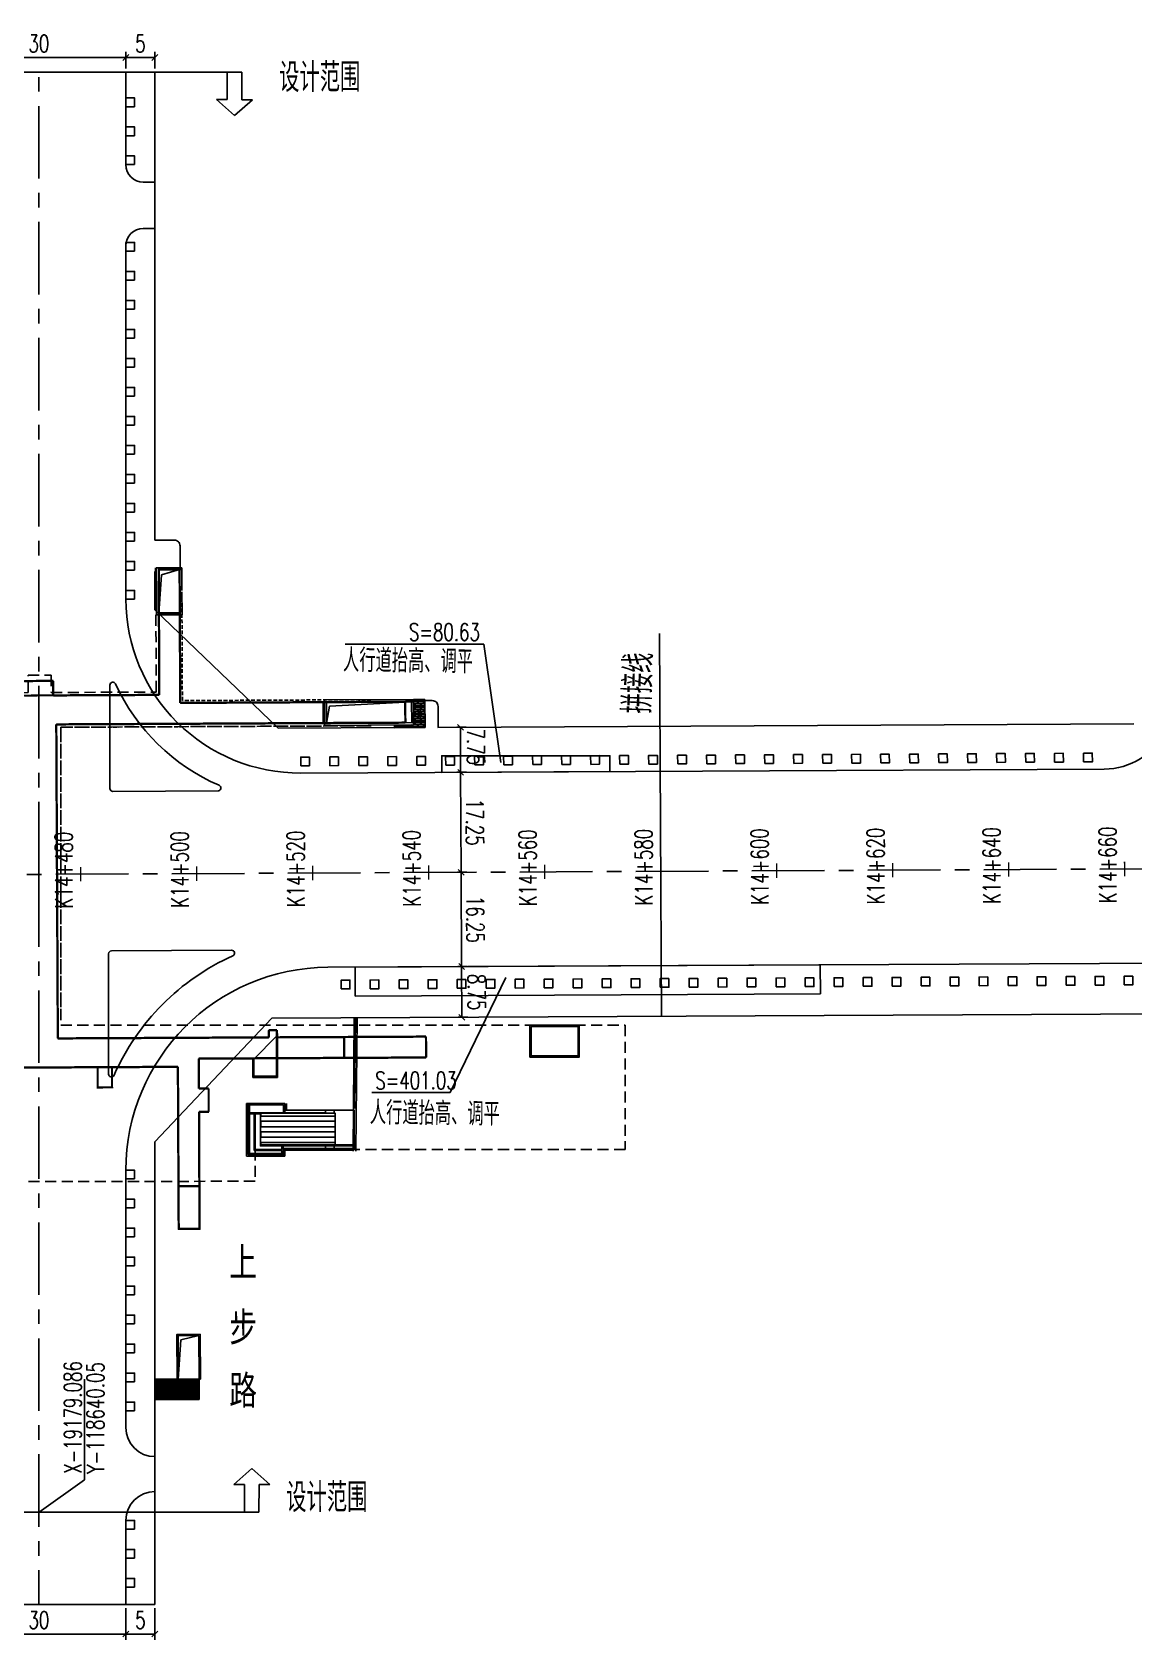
# Model space of a CAD drawing. Extents: x 113363 to 119694, y 18926 to 19620.
# Drawn here: x 118638.8 to 118828.8, y 19157.1 to 19434.3 of the extents above; entities that cross this region are included whole.
import ezdxf
from ezdxf.enums import TextEntityAlignment as Align

# ---------------------------------------------------------------- set-up
doc = ezdxf.new("R2010")
doc.units = 0
for name, pattern in [('CENTER', [2, 1.25, -0.25, 0.25, -0.25]), ('CONTINOUS', [0]), ('DASHED', [0.75, 0.5, -0.25]), ('HIDDEN', [9.525, 6.35, -3.175])]:
    doc.linetypes.add(name, pattern=pattern)
for name, color, linetype in [('AXIS', 2, 'Continuous'), ('FW', 4, 'Continuous'), ('SGFW', 4, 'Continuous'), ('SZ-ZH-DIM', 7, 'Continuous'), ('人行道', 1, 'Continuous'), ('地下商业', 7, 'Continuous'), ('地下通道', 6, 'Continuous'), ('对应标注', 1, 'Continuous'), ('接图线', 1, 'Continuous'), ('构筑物', 41, 'Continuous'), ('标注', 7, 'Continuous'), ('树池绿化', 3, 'Continuous'), ('横断面宽度标注', 7, 'Continuous'), ('立道牙', 5, 'Continuous'), ('路网路名', 7, 'Continuous'), ('辅助填充', 3, 'Continuous')]:
    doc.layers.add(name, color=color, linetype=linetype)
doc.styles.add('gpshz', font='txtd.shx', dxfattribs={"width": 0.7, "bigfont": 'hztxt.shx'})
doc.styles.add('hysztext', font='txtd.shx', dxfattribs={"width": 0.7, "bigfont": 'hztxt.shx'})
doc.styles.add('HZO', font='', dxfattribs={"height": 15})
doc.styles.add('HZTXT', font='ROMANS', dxfattribs={"width": 0.75, "bigfont": 'HZTXT'})
doc.styles.add('st', font='txt.shx', dxfattribs={"bigfont": 'hztxt.shx'})
doc.styles.add('txtd', font='txtd.shx', dxfattribs={"width": 0.7, "bigfont": 'hztxt.shx'})
doc.styles.get('HZO').set_extended_font_data('宋体')
doc.dimstyles.get("Standard").update_dxf_attribs({"dimtxt": 3, "dimasz": 1, "dimexe": 1, "dimexo": 0.625, "dimgap": 0.9, "dimtad": 1, "dimdsep": 46, "dimtxsty": 'txtd', "dimblk": 'OBLIQUE', "dimcen": 0.09, "dimclrd": 256, "dimadec": 0, "dimazin": 0, "dimtfac": 1, "dimtix": 1, "dimtmove": 2, "dimatfit": 3, "dimfxl": 1, "dimtolj": 1, "dimtzin": 0, "dimlwd": -1, "dimarcsym": 0})

# ---------------------------------------------------------------- blocks, each defined once
blk = doc.blocks.new('_Oblique')
at = {"color": 0, "linetype": 'ByBlock', "lineweight": -2}
blk.add_line((-0.5, -0.5), (0.5, 0.5), dxfattribs=at)
blk = doc.blocks.new('*U66')
at = {"layer": '横断面宽度标注', "color": 0, "linetype": 'CONTINOUS', "lineweight": -2, "transparency": 16777216}
for p, q in [((118712.06, 19314.42), (118713.68, 19314.43)), ((118712.1, 19306.67), (118713.72, 19306.68))]:
    blk.add_line(p, q, dxfattribs=at)
at = {"layer": '横断面宽度标注', "linetype": 'CONTINOUS', "transparency": 16777216}
blk.add_line((118712.72, 19306.67), (118712.68, 19314.42), dxfattribs=at)
for p, rotation in [((118712.68, 19314.42), 90.28595695268774), ((118712.72, 19306.67), 270.2859569526877)]:
    blk.add_blockref('_Oblique', p, dxfattribs=dict(at, rotation=rotation))
at = {"layer": '横断面宽度标注', "color": 0, "linetype": 'CONTINOUS', "transparency": 16777216, "insert": (118715.35, 19311.06), "char_height": 3, "width": 0.000000001, "attachment_point": 5, "rotation": 270.286, "style": 'txtd'}
blk.add_mtext('\\A1;7.75', dxfattribs=at)
blk = doc.blocks.new('*U67')
at = {"layer": '横断面宽度标注', "color": 0, "linetype": 'CONTINOUS', "lineweight": -2, "transparency": 16777216}
for p, q in [((118712.23, 19273.17), (118713.89, 19273.18)), ((118712.27, 19264.42), (118713.93, 19264.43))]:
    blk.add_line(p, q, dxfattribs=at)
at = {"layer": '横断面宽度标注', "linetype": 'CONTINOUS', "transparency": 16777216}
blk.add_line((118712.93, 19264.42), (118712.89, 19273.17), dxfattribs=at)
for p, rotation in [((118712.89, 19273.17), 90.28595695268774), ((118712.93, 19264.42), 270.2859569526877)]:
    blk.add_blockref('_Oblique', p, dxfattribs=dict(at, rotation=rotation))
at = {"layer": '横断面宽度标注', "color": 0, "linetype": 'CONTINOUS', "transparency": 16777216, "insert": (118715.47, 19268.76), "char_height": 3, "width": 0.000000001, "attachment_point": 5, "rotation": 270.286, "style": 'txtd'}
blk.add_mtext('\\A1;8.75', dxfattribs=at)
blk = doc.blocks.new('*U68')
at = {"layer": '横断面宽度标注', "color": 0, "linetype": 'CONTINOUS', "lineweight": -2, "transparency": 16777216}
for p, q in [((118712.16, 19289.42), (118713.81, 19289.43)), ((118712.24, 19273.17), (118713.89, 19273.18))]:
    blk.add_line(p, q, dxfattribs=at)
at = {"layer": '横断面宽度标注', "linetype": 'CONTINOUS', "transparency": 16777216}
blk.add_line((118712.89, 19273.17), (118712.81, 19289.42), dxfattribs=at)
for p, rotation in [((118712.81, 19289.42), 90.28595695268774), ((118712.89, 19273.17), 270.2859569526877)]:
    blk.add_blockref('_Oblique', p, dxfattribs=dict(at, rotation=rotation))
at = {"layer": '横断面宽度标注', "color": 0, "linetype": 'CONTINOUS', "transparency": 16777216, "insert": (118715.25, 19281.31), "char_height": 3, "width": 0.000000001, "attachment_point": 5, "rotation": 270.286, "style": 'txtd'}
blk.add_mtext('\\A1;16.25', dxfattribs=at)
blk = doc.blocks.new('*U71')
at = {"layer": '横断面宽度标注', "color": 0, "linetype": 'CONTINOUS', "lineweight": -2, "transparency": 16777216}
for p, q in [((118712.06, 19306.67), (118713.72, 19306.68)), ((118712.15, 19289.42), (118713.81, 19289.43))]:
    blk.add_line(p, q, dxfattribs=at)
at = {"layer": '横断面宽度标注', "linetype": 'CONTINOUS', "transparency": 16777216}
blk.add_line((118712.81, 19289.42), (118712.72, 19306.67), dxfattribs=at)
for p, rotation in [((118712.72, 19306.67), 90.28595695268774), ((118712.81, 19289.42), 270.2859569526877)]:
    blk.add_blockref('_Oblique', p, dxfattribs=dict(at, rotation=rotation))
at = {"layer": '横断面宽度标注', "color": 0, "linetype": 'CONTINOUS', "transparency": 16777216, "insert": (118715.17, 19298.06), "char_height": 3, "width": 0.000000001, "attachment_point": 5, "rotation": 270.286, "style": 'txtd'}
blk.add_mtext('\\A1;17.25', dxfattribs=at)
blk = doc.blocks.new('*U124')
at = {"layer": '横断面宽度标注', "color": 0, "linetype": 'CONTINOUS', "lineweight": -2, "transparency": 16777216}
for p, q in [((118625, 19428.02), (118625, 19430.92)), ((118655, 19428.02), (118655, 19430.92))]:
    blk.add_line(p, q, dxfattribs=at)
at = {"layer": '横断面宽度标注', "linetype": 'CONTINOUS', "transparency": 16777216}
blk.add_line((118625, 19429.92), (118655, 19429.92), dxfattribs=at)
at = {"layer": '横断面宽度标注', "linetype": 'CONTINOUS', "transparency": 16777216, "rotation": 180}
blk.add_blockref('_Oblique', (118625, 19429.92), dxfattribs=at)
at = {"layer": '横断面宽度标注', "linetype": 'CONTINOUS', "transparency": 16777216}
blk.add_blockref('_Oblique', (118655, 19429.92), dxfattribs=at)
at = {"layer": '横断面宽度标注', "color": 0, "linetype": 'CONTINOUS', "transparency": 16777216, "insert": (118640, 19432.32), "char_height": 3, "width": 0.000000001, "attachment_point": 5, "style": 'txtd'}
blk.add_mtext('\\A1;30', dxfattribs=at)
blk = doc.blocks.new('*U126')
at = {"layer": '横断面宽度标注', "color": 0, "linetype": 'CONTINOUS', "lineweight": -2, "transparency": 16777216}
for p, q in [((118655, 19428.02), (118655, 19430.92)), ((118660, 19428.02), (118660, 19430.92))]:
    blk.add_line(p, q, dxfattribs=at)
at = {"layer": '横断面宽度标注', "linetype": 'CONTINOUS', "transparency": 16777216}
blk.add_line((118655, 19429.92), (118660, 19429.92), dxfattribs=at)
at = {"layer": '横断面宽度标注', "linetype": 'CONTINOUS', "transparency": 16777216, "rotation": 180}
blk.add_blockref('_Oblique', (118655, 19429.92), dxfattribs=at)
at = {"layer": '横断面宽度标注', "linetype": 'CONTINOUS', "transparency": 16777216}
blk.add_blockref('_Oblique', (118660, 19429.92), dxfattribs=at)
at = {"layer": '横断面宽度标注', "color": 0, "linetype": 'CONTINOUS', "transparency": 16777216, "insert": (118657.5, 19432.32), "char_height": 3, "width": 0.000000001, "attachment_point": 5, "style": 'txtd'}
blk.add_mtext('\\A1;5', dxfattribs=at)
blk = doc.blocks.new('*U128')
at = {"layer": '横断面宽度标注', "color": 0, "linetype": 'CONTINOUS', "lineweight": -2, "transparency": 16777216}
for p, q in [((118625, 19162.52), (118625, 19157.07)), ((118655, 19162.52), (118655, 19157.07))]:
    blk.add_line(p, q, dxfattribs=at)
at = {"layer": '横断面宽度标注', "linetype": 'CONTINOUS', "transparency": 16777216}
blk.add_line((118625, 19158.07), (118655, 19158.07), dxfattribs=at)
at = {"layer": '横断面宽度标注', "linetype": 'CONTINOUS', "transparency": 16777216, "rotation": 180}
blk.add_blockref('_Oblique', (118625, 19158.07), dxfattribs=at)
at = {"layer": '横断面宽度标注', "linetype": 'CONTINOUS', "transparency": 16777216}
blk.add_blockref('_Oblique', (118655, 19158.07), dxfattribs=at)
at = {"layer": '横断面宽度标注', "color": 0, "linetype": 'CONTINOUS', "transparency": 16777216, "insert": (118640, 19160.47), "char_height": 3, "width": 0.000000001, "attachment_point": 5, "style": 'txtd'}
blk.add_mtext('\\A1;30', dxfattribs=at)
blk = doc.blocks.new('*U129')
at = {"layer": '横断面宽度标注', "color": 0, "linetype": 'CONTINOUS', "lineweight": -2, "transparency": 16777216}
for p, q in [((118655, 19162.52), (118655, 19157.07)), ((118660, 19162.52), (118660, 19157.07))]:
    blk.add_line(p, q, dxfattribs=at)
at = {"layer": '横断面宽度标注', "linetype": 'CONTINOUS', "transparency": 16777216}
blk.add_line((118655, 19158.07), (118660, 19158.07), dxfattribs=at)
at = {"layer": '横断面宽度标注', "linetype": 'CONTINOUS', "transparency": 16777216, "rotation": 180}
blk.add_blockref('_Oblique', (118655, 19158.07), dxfattribs=at)
at = {"layer": '横断面宽度标注', "linetype": 'CONTINOUS', "transparency": 16777216}
blk.add_blockref('_Oblique', (118660, 19158.07), dxfattribs=at)
at = {"layer": '横断面宽度标注', "color": 0, "linetype": 'CONTINOUS', "transparency": 16777216, "insert": (118657.5, 19160.47), "char_height": 3, "width": 0.000000001, "attachment_point": 5, "style": 'txtd'}
blk.add_mtext('\\A1;5', dxfattribs=at)
blk = doc.blocks.new('11')
at = {"layer": '树池绿化', "linetype": 'CONTINOUS'}
blk.add_lwpolyline([(0, 0), (1.5, 0), (1.5, 1.5), (0, 1.5)], close=True, dxfattribs=at)

msp = doc.modelspace()

# ---------------------------------------------------------------- hatches: boundary and pattern name
at = {"layer": '构筑物'}
h = msp.add_hatch(dxfattribs=at)
h.set_pattern_fill('BRSTONE', color=256, style=0)
h.set_pattern_definition([(0, (0, 0), (0, 0.33), []), (90, (0.9, 0), (-0.5, 0.33), [0.33, -0.33]), (90, (0.8, 0), (-0.5, 0.33), [0.33, -0.33]), (0, (0.9, 0.055), (0.5, 0.33), [-0.9, 0.1]), (0, (0.9, 0.11), (0.5, 0.33), [-0.9, 0.1]), (0, (0.9, 0.165), (0.5, 0.33), [-0.9, 0.1]), (0, (0.9, 0.22), (0.5, 0.33), [-0.9, 0.1]), (0, (0.9, 0.275), (0.5, 0.33), [-0.9, 0.1])])
h.paths.add_polyline_path([(118701.285, 19314.821), (118701.287, 19314.353), (118706.589, 19314.38), (118706.565, 19319.241), (118704.567, 19319.228), (118704.585, 19314.836)])
h = msp.add_hatch(dxfattribs=at)
h.set_pattern_fill('NET', color=256, scale=2, style=0)
h.set_pattern_definition([(0, (0, 0), (0, 0.25), []), (90, (0, 0), (-0.25, 2e-17), [])])
h.paths.add_polyline_path([(118667.639, 19198.531), (118667.636, 19202.035), (118659.978, 19202.029), (118659.981, 19198.526)])

# ---------------------------------------------------------------- linework, layer by layer
at = {"layer": 'AXIS', "color": 211, "linetype": 'CENTER', "ltscale": 10}
for p, q in [((118640, 19289.058), (118640, 19427.394)), ((113543.008, 19263.619), (119536.495, 19293.532)), ((118640, 19289.058), (118640, 19163.144))]:
    msp.add_line(p, q, dxfattribs=at)
at = {"layer": 'FW', "linetype": 'CONTINOUS'}
msp.add_line((118747.324, 19264.593), (118746.994, 19330.582), dxfattribs=at)
at = {"layer": 'SZ-ZH-DIM'}
for points in [[(118647.194, 19290.344, 0.25, 0.25, 0), (118647.206, 19287.844, 0.25, 0.25, 0)], [(118667.194, 19290.444, 0.25, 0.25, 0), (118667.206, 19287.944, 0.25, 0.25, 0)], [(118687.193, 19290.543, 0.25, 0.25, 0), (118687.206, 19288.043, 0.25, 0.25, 0)], [(118707.193, 19290.643, 0.25, 0.25, 0), (118707.206, 19288.143, 0.25, 0.25, 0)], [(118727.193, 19290.743, 0.25, 0.25, 0), (118727.205, 19288.243, 0.25, 0.25, 0)], [(118747.193, 19290.843, 0.25, 0.25, 0), (118747.205, 19288.343, 0.25, 0.25, 0)], [(118767.192, 19290.943, 0.25, 0.25, 0), (118767.205, 19288.443, 0.25, 0.25, 0)], [(118787.192, 19291.042, 0.25, 0.25, 0), (118787.205, 19288.542, 0.25, 0.25, 0)], [(118807.192, 19291.142, 0.25, 0.25, 0), (118807.204, 19288.642, 0.25, 0.25, 0)], [(118827.192, 19291.242, 0.25, 0.25, 0), (118827.204, 19288.742, 0.25, 0.25, 0)]]:
    msp.add_lwpolyline(points, format="xyseb", dxfattribs=at)
at = {"layer": '人行道'}
for p, q in [((118620, 19427.394), (118660, 19427.394)), ((118660, 19346.709), (118660, 19427.394)), ((118660, 19334.68), (118660, 19341.304)), ((118660, 19334.68), (118681.266, 19314.264)), ((118660, 19242.938), (118660, 19163.144)), ((118620, 19163.144), (118660, 19163.144))]:
    msp.add_line(p, q, dxfattribs=at)
at = {"layer": '人行道', "ltscale": 10}
for p, q in [((118681.266, 19314.264), (118702.944, 19314.372)), ((118708.781, 19314.401), (118828.794, 19315)), ((118680.179, 19264.258), (119032.053, 19266.014)), ((118660, 19242.938), (118680.179, 19264.258))]:
    msp.add_line(p, q, dxfattribs=at)
at = {"layer": '人行道'}
for points in [[(118664.345, 19341.518), (118664.345, 19345.709, 0.4142136), (118663.345, 19346.709), (118660, 19346.709)], [(118703.238, 19319.026), (118707.832, 19319.026, -0.4142136), (118708.832, 19318.026), (118708.832, 19314.402)]]:
    msp.add_lwpolyline(points, format="xyb", dxfattribs=at)
at = {"layer": '地下商业', "color": 7, "linetype": 'HIDDEN', "ltscale": 0.1}
msp.add_line((118676.766, 19236.151), (118676.766, 19236.151), dxfattribs=at)
msp.add_line((118676.766, 19236.151), (118676.766, 19236.151), dxfattribs=at)
at = {"layer": '地下商业', "color": 6, "linetype": 'HIDDEN', "ltscale": 0.3}
for points in [[(118636.766, 19263.994), (118636.766, 19314.393), (118613.833, 19314.281), (118613.717, 19334.468), (118601.746, 19334.407), (118601.798, 19324.19), (118596.199, 19324.163), (118596.242, 19315.38), (118477.718, 19314.783), (118477.59, 19340.383), (118615.684, 19341.078), (118615.596, 19358.577), (118619.596, 19358.597), (118619.788, 19320.31), (118638.132, 19320.399), (118638.13, 19323.399), (118642.13, 19323.419), (118642.132, 19320.419), (118660.232, 19320.507), (118660.128, 19341.91)], [(118697.278, 19314.687), (118643.765, 19314.427), (118643.765, 19263.049), (118741.066, 19263.049), (118741.066, 19241.649), (118677.266, 19241.649), (118677.266, 19236.149), (118618.667, 19236.054), (118618.666, 19174.02), (118587.668, 19174.02), (118529.478, 19221.592), (118529.479, 19254.841), (118579.267, 19254.91), (118579.267, 19254.91), (118579.267, 19254.91), (118579.27, 19250.47), (118613.866, 19250.47), (118613.866, 19263.049), (118636.766, 19263.049), (118636.766, 19314.393), (118621.532, 19314.318)]]:
    msp.add_lwpolyline(points, dxfattribs=at)
at = {"layer": '地下商业', "color": 7, "linetype": 'HIDDEN', "ltscale": 0.1}
msp.add_lwpolyline([(118697.256, 19319.187), (118664.74, 19319.029), (118664.628, 19341.932)], dxfattribs=at)
at = {"layer": '地下商业', "color": 5, "linetype": 'HIDDEN', "ltscale": 0.1}
msp.add_lwpolyline([(118697.278, 19314.687), (118643.765, 19314.427), (118643.765, 19263.901)], dxfattribs=at)
at = {"layer": '地下通道', "linetype": 'Continuous'}
for points in [[(118660.658, 19341.613, 0.4, 0.4, 0), (118664.258, 19341.631, 0.4, 0.4, 0)], [(118660.695, 19334.114, 0.4, 0.4, 0), (118660.658, 19341.613, 0.4, 0.4, 0)], [(118664.295, 19334.131, 0.4, 0.4, 0), (118664.258, 19341.631, 0.4, 0.4, 0)], [(118660.695, 19334.114, 0.4, 0.4, 0), (118664.295, 19334.131, 0.4, 0.4, 0)], [(118689.069, 19318.759, 0.4, 0.4, 0), (118703.169, 19318.828, 0.4, 0.4, 0)], [(118689.086, 19315.159, 0.4, 0.4, 0), (118689.069, 19318.759, 0.4, 0.4, 0)], [(118703.169, 19318.828, 0.4, 0.4, 0), (118703.186, 19315.228, 0.4, 0.4, 0)], [(118689.086, 19315.159, 0.4, 0.4, 0), (118703.186, 19315.228, 0.4, 0.4, 0)], [(118692.643, 19261.019, 0.4, 0.4, 0), (118692.66, 19257.419, 0.4, 0.4, 0)], [(118706.742, 19261.088, 0.4, 0.4, 0), (118693.043, 19261.021, 0.4, 0.4, 0)], [(118706.76, 19257.488, 0.4, 0.4, 0), (118706.742, 19261.088, 0.4, 0.4, 0)], [(118706.76, 19257.488, 0.4, 0.4, 0), (118693.06, 19257.421, 0.4, 0.4, 0)], [(118664.068, 19235.279, 0.4, 0.4, 0), (118667.668, 19235.296, 0.4, 0.4, 0)], [(118664.068, 19235.279, 0.4, 0.4, 0), (118664.105, 19227.779, 0.4, 0.4, 0)], [(118667.705, 19227.797, 0.4, 0.4, 0), (118667.668, 19235.296, 0.4, 0.4, 0)], [(118664.068, 19227.938, 0.4, 0.4, 0), (118667.668, 19227.955, 0.4, 0.4, 0)]]:
    msp.add_lwpolyline(points, format="xyseb", dxfattribs=at)
for points in [[(118660.658, 19341.613), (118664.258, 19341.631)], [(118660.695, 19334.114), (118660.658, 19341.613)], [(118664.295, 19334.131), (118664.258, 19341.631)], [(118660.695, 19334.114), (118664.295, 19334.131)], [(118689.069, 19318.759), (118703.169, 19318.828)], [(118689.086, 19315.159), (118689.069, 19318.759)], [(118703.169, 19318.828), (118703.186, 19315.228)], [(118689.086, 19315.159), (118703.186, 19315.228)], [(118692.643, 19261.019), (118692.66, 19257.419)], [(118706.742, 19261.088), (118693.043, 19261.021)], [(118706.76, 19257.488), (118706.742, 19261.088)], [(118706.76, 19257.488), (118693.06, 19257.421)], [(118664.068, 19235.279), (118667.668, 19235.296)], [(118664.068, 19235.279), (118664.105, 19227.779)], [(118667.705, 19227.797), (118667.668, 19235.296)], [(118664.068, 19227.938), (118667.668, 19227.955)]]:
    msp.add_lwpolyline(points, dxfattribs=at)
at = {"layer": '地下通道', "linetype": 'DASHED', "ltscale": 3}
for points in [[(118660.762, 19320.014, 0.4, 0.4, 0), (118660.695, 19334.114, 0.4, 0.4, 0)], [(118664.369, 19318.629, 0.4, 0.4, 0), (118664.295, 19334.131, 0.4, 0.4, 0)], [(118642.461, 19322.424, 0.4, 0.4, 0), (118637.461, 19322.4, 0.4, 0.4, 0)], [(118642.473, 19319.924, 0.4, 0.4, 0), (118642.461, 19322.424, 0.4, 0.4, 0)], [(118637.473, 19319.9, 0.35, 0.35, 0), (118642.473, 19319.924, 0.35, 0.35, 0)], [(118642.473, 19319.924, 0.4, 0.4, 0), (118660.762, 19320.014, 0.4, 0.4, 0)], [(118664.369, 19318.629, 0.4, 0.4, 0), (118689.069, 19318.759, 0.4, 0.4, 0)], [(118642.997, 19314.927, 0.4, 0.4, 0), (118659.412, 19315.007, 0.4, 0.4, 0)], [(118643.262, 19260.777, 0.4, 0.4, 0), (118642.997, 19314.927, 0.4, 0.4, 0)], [(118659.412, 19315.007, 0.4, 0.4, 0), (118689.086, 19315.159, 0.4, 0.4, 0)], [(118643.262, 19260.777, 0.4, 0.4, 0), (118679.643, 19260.955, 0.4, 0.4, 0)], [(118681.043, 19260.962, 0.4, 0.4, 0), (118693.043, 19261.021, 0.4, 0.4, 0)], [(118667.56, 19257.296, 0.4, 0.4, 0), (118693.06, 19257.421, 0.4, 0.4, 0)], [(118667.586, 19252.126, 0.4, 0.4, 0), (118667.56, 19257.296, 0.4, 0.4, 0)], [(118619.017, 19255.659, 0.4, 0.4, 0), (118663.967, 19255.879, 0.4, 0.4, 0)], [(118664.068, 19235.279, 0.4, 0.4, 0), (118663.967, 19255.879, 0.4, 0.4, 0)], [(118667.586, 19252.126, 0.4, 0.4, 0), (118669.286, 19252.135, 0.4, 0.4, 0)], [(118667.605, 19248.126, 0.4, 0.4, 0), (118669.305, 19248.135, 0.4, 0.4, 0)], [(118667.668, 19235.296, 0.4, 0.4, 0), (118667.605, 19248.126, 0.4, 0.4, 0)]]:
    msp.add_lwpolyline(points, format="xyseb", dxfattribs=at)
for points in [[(118660.762, 19320.014), (118660.695, 19334.114)], [(118664.369, 19318.629), (118664.295, 19334.131)], [(118642.461, 19322.424), (118637.461, 19322.4)], [(118637.473, 19319.9), (118642.473, 19319.924)], [(118642.473, 19319.924), (118642.461, 19322.424)], [(118642.473, 19319.924), (118660.762, 19320.014)], [(118664.369, 19318.629), (118689.069, 19318.759)], [(118642.997, 19314.927), (118659.412, 19315.007)], [(118643.262, 19260.777), (118642.997, 19314.927)], [(118659.412, 19315.007), (118689.086, 19315.159)], [(118643.262, 19260.777), (118679.643, 19260.955)], [(118681.043, 19260.962), (118693.043, 19261.021)], [(118667.56, 19257.296), (118693.06, 19257.421)], [(118667.586, 19252.126), (118667.56, 19257.296)], [(118619.017, 19255.659), (118663.967, 19255.879)], [(118664.068, 19235.279), (118663.967, 19255.879)], [(118667.586, 19252.126), (118669.286, 19252.135)], [(118667.605, 19248.126), (118669.305, 19248.135)], [(118667.668, 19235.296), (118667.605, 19248.126)]]:
    msp.add_lwpolyline(points, dxfattribs=at)
at = {"layer": '地下通道', "linetype": 'DASHED'}
for points in [[(118679.637, 19262.195, 0.4, 0.4, 0), (118681.037, 19262.202, 0.4, 0.4, 0)], [(118679.643, 19260.955, 0.4, 0.4, 0), (118679.637, 19262.195, 0.4, 0.4, 0)], [(118681.037, 19262.202, 0.4, 0.4, 0), (118681.043, 19260.962, 0.4, 0.4, 0)]]:
    msp.add_lwpolyline(points, format="xyseb", dxfattribs=at)
for points in [[(118679.637, 19262.195), (118681.037, 19262.202)], [(118679.643, 19260.955), (118679.637, 19262.195)], [(118681.037, 19262.202), (118681.043, 19260.962)]]:
    msp.add_lwpolyline(points, dxfattribs=at)
at = {"layer": '地下通道', "linetype": 'DASHED', "ltscale": 2}
for points in [[(118652.613, 19255.823, 0.35, 0.35, 0), (118652.63, 19252.323, 0.35, 0.35, 0), (118650.13, 19252.311, 0.35, 0.35, 0), (118650.113, 19255.811, 0.35, 0.35, 0)], [(118669.249, 19252.134, 0.35, 0.35, 0), (118669.268, 19248.135, 0.35, 0.35, 0)]]:
    msp.add_lwpolyline(points, format="xyseb", dxfattribs=at)
for points in [[(118652.613, 19255.823), (118652.63, 19252.323), (118650.13, 19252.311), (118650.113, 19255.811)], [(118669.249, 19252.134), (118669.268, 19248.135)]]:
    msp.add_lwpolyline(points, dxfattribs=at)
at = {"layer": '对应标注', "linetype": 'CONTINOUS'}
for p, q in [((118716.689, 19328.771), (118692.833, 19328.771)), ((118719.628, 19308.349), (118716.689, 19328.771)), ((118720.521, 19271.263), (118710.891, 19251.447)), ((118710.891, 19251.447), (118697.414, 19251.447))]:
    msp.add_line(p, q, dxfattribs=at)
at = {"layer": '接图线', "linetype": 'CONTINOUS'}
msp.add_line((118747.324, 19264.593), (118746.994, 19330.582), dxfattribs=at)
at = {"layer": '构筑物'}
for p, q in [((118660.228, 19341.909), (118660.628, 19341.912)), ((118660.228, 19341.91), (118660.23, 19341.609)), ((118660.23, 19341.609), (118660.253, 19337.709)), ((118660.628, 19341.912), (118664.228, 19341.93)), ((118660.63, 19341.612), (118660.628, 19341.912)), ((118660.63, 19341.612), (118664.23, 19341.63)), ((118660.63, 19341.612), (118660.653, 19337.712)), ((118661.114, 19340.739), (118660.675, 19334.112)), ((118664.23, 19341.63), (118661.114, 19340.739)), ((118664.228, 19341.93), (118664.628, 19341.932)), ((118664.23, 19341.63), (118664.228, 19341.93)), ((118664.23, 19341.63), (118664.275, 19334.134)), ((118664.628, 19341.932), (118664.63, 19341.632)), ((118664.63, 19341.632), (118664.651, 19338.034)), ((118660.253, 19337.709), (118660.275, 19334.109)), ((118660.653, 19337.712), (118660.675, 19334.112)), ((118664.653, 19337.734), (118664.675, 19334.136)), ((118660.275, 19334.109), (118660.277, 19333.809)), ((118660.277, 19333.809), (118660.677, 19333.812)), ((118660.675, 19334.112), (118664.275, 19334.134)), ((118660.677, 19333.812), (118664.277, 19333.834)), ((118664.277, 19333.834), (118664.677, 19333.836)), ((118664.675, 19334.136), (118664.677, 19333.836)), ((118689.268, 19319.143), (118704.567, 19319.233)), ((118689.268, 19319.143), (118689.268, 19314.754)), ((118704.569, 19318.83), (118689.568, 19318.748)), ((118689.568, 19318.748), (118689.585, 19315.156)), ((118690.085, 19318.06), (118689.585, 19315.156)), ((118704.267, 19318.828), (118690.085, 19318.06)), ((118704.267, 19318.828), (118704.285, 19315.236)), ((118706.565, 19319.241), (118704.567, 19319.228)), ((118704.567, 19319.233), (118704.585, 19314.836)), ((118706.565, 19319.241), (118706.589, 19314.38)), ((118706.589, 19314.38), (118706.565, 19319.241)), ((118689.268, 19314.754), (118704.267, 19314.836)), ((118704.583, 19315.237), (118689.585, 19315.156)), ((118704.585, 19314.836), (118701.285, 19314.821)), ((118701.285, 19314.821), (118701.287, 19314.353)), ((118701.287, 19314.353), (118706.589, 19314.38)), ((118681.166, 19254.052), (118681.166, 19261.634)), ((118694.38, 19264.318), (118694.162, 19241.32)), ((118694.432, 19248.7), (118694.58, 19264.319)), ((118694.662, 19241.32), (118694.88, 19264.321)), ((118680.966, 19261.149), (118677.066, 19257.227)), ((118680.966, 19254.252), (118680.966, 19261.149)), ((118676.866, 19257.309), (118676.866, 19254.052)), ((118677.066, 19257.227), (118677.066, 19254.252)), ((118676.866, 19254.052), (118681.166, 19254.052)), ((118677.066, 19254.252), (118680.966, 19254.252)), ((118675.803, 19249.55), (118675.803, 19240.45)), ((118676.103, 19249.55), (118675.803, 19249.55)), ((118676.103, 19249.55), (118676.403, 19249.55)), ((118676.103, 19249.25), (118676.103, 19249.55)), ((118676.103, 19247.75), (118676.103, 19248.05)), ((118676.303, 19247.95), (118676.303, 19249.349)), ((118676.303, 19247.95), (118682.203, 19247.95)), ((118676.304, 19249.35), (118682.203, 19249.35)), ((118682.103, 19249.55), (118682.403, 19249.55)), ((118682.203, 19249.35), (118682.203, 19247.95)), ((118682.403, 19249.55), (118682.403, 19249.25)), ((118682.703, 19249.539), (118682.703, 19248.4)), ((118678.203, 19247.75), (118676.103, 19247.75)), ((118676.103, 19247.75), (118676.103, 19240.75)), ((118676.303, 19247.75), (118676.303, 19240.95)), ((118677.103, 19247.75), (118677.103, 19241.45)), ((118677.303, 19247.75), (118677.303, 19241.65)), ((118678.203, 19247.75), (118678.203, 19242.25)), ((118694.171, 19242.25), (118678.203, 19242.25)), ((118678.403, 19242.45), (118694.173, 19242.45)), ((118681.903, 19241.65), (118681.903, 19242.25)), ((118682.103, 19240.75), (118682.103, 19242.25)), ((118682.403, 19240.45), (118675.803, 19240.45)), ((118682.103, 19240.75), (118676.103, 19240.75)), ((118681.903, 19240.95), (118676.303, 19240.95)), ((118677.103, 19241.45), (118681.903, 19241.45)), ((118677.303, 19241.65), (118681.903, 19241.65)), ((118681.903, 19240.95), (118681.903, 19241.45)), ((118682.103, 19241.8), (118690.903, 19241.8)), ((118682.403, 19241.5), (118694.164, 19241.5)), ((118682.403, 19240.45), (118682.403, 19241.5)), ((118667.6, 19209.549), (118664.458, 19208.826)), ((118664.458, 19208.826), (118664.036, 19202.032)), ((118667.836, 19202.035), (118659.978, 19202.029)), ((118667.636, 19202.035), (118667.639, 19198.531)), ((118667.639, 19198.531), (118659.981, 19198.526))]:
    msp.add_line(p, q, dxfattribs=at)
msp.add_lwpolyline([(118705.902, 19316.715, 2, 0, 0), (118705.066, 19316.715, 0, 0, 0)], format="xyseb", dxfattribs=at)
for points in [[(118724.666, 19263.049), (118733.166, 19263.049), (118733.166, 19257.549), (118724.666, 19257.549)], [(118724.866, 19262.849), (118732.966, 19262.849), (118732.966, 19257.749), (118724.866, 19257.749)], [(118676.103, 19249.55), (118682.403, 19249.55), (118682.403, 19247.95), (118689.403, 19247.95), (118689.403, 19248.4), (118690.903, 19248.4), (118690.903, 19247.9), (118691.066, 19247.9), (118691.066, 19242.3), (118690.903, 19242.3), (118690.903, 19241.8), (118689.403, 19241.8), (118689.403, 19242.25), (118678.203, 19242.25), (118678.203, 19247.75), (118676.103, 19247.75)], [(118678.293, 19247.9), (118691.066, 19247.9), (118691.066, 19247.363), (118678.293, 19247.363)], [(118678.293, 19246.496), (118691.066, 19246.496), (118691.066, 19245.535), (118678.293, 19245.535)], [(118678.293, 19244.655), (118691.066, 19244.655), (118691.066, 19243.731), (118678.293, 19243.731)], [(118678.293, 19242.835), (118691.066, 19242.835), (118691.066, 19242.298), (118678.293, 19242.298)], [(118667.6, 19209.549), (118667.636, 19202.05), (118664.036, 19202.032), (118664, 19209.532)]]:
    msp.add_lwpolyline(points, close=True, dxfattribs=at)
for points in [[(118676.103, 19247.75), (118676.103, 19240.75), (118682.403, 19240.75), (118682.403, 19241.45), (118682.403, 19241.8), (118694.366, 19241.8), (118694.366, 19248.4), (118682.403, 19248.4)], [(118663.836, 19202.032), (118663.799, 19209.731), (118667.799, 19209.75), (118667.836, 19202.035)]]:
    msp.add_lwpolyline(points, dxfattribs=at)
for centre, start, end in [((118676.304, 19249.349), 90, 180), ((118682.203, 19247.95), 270, 0)]:
    msp.add_arc(centre, 0.0005, start, end, dxfattribs=at)
at = {"layer": '标注', "linetype": 'Continuous'}
for p, q in [((118605, 19427.403), (118675, 19427.403)), ((118619.706, 19179.086), (118677.947, 19179.086))]:
    msp.add_line(p, q, dxfattribs=at)
at = {"layer": '标注', "color": 7, "linetype": 'Continuous'}
for p, q in [((118672.483, 19422.654), (118672.488, 19427.405)), ((118672.488, 19427.405), (118675, 19427.403)), ((118672.488, 19427.405), (118675, 19427.403)), ((118675, 19427.403), (118674.995, 19422.651)), ((118673.736, 19419.904), (118670.643, 19422.656)), ((118670.643, 19422.656), (118672.483, 19422.654)), ((118676.835, 19422.649), (118673.736, 19419.904)), ((118674.995, 19422.651), (118676.835, 19422.649)), ((118673.6, 19183.842), (118676.699, 19186.587)), ((118676.699, 19186.587), (118679.793, 19183.836)), ((118675.441, 19183.84), (118673.6, 19183.842)), ((118675.436, 19179.089), (118675.441, 19183.84)), ((118677.952, 19183.838), (118677.947, 19179.086)), ((118679.793, 19183.836), (118677.952, 19183.838)), ((118677.947, 19179.086), (118675.436, 19179.089)), ((118677.947, 19179.086), (118675.436, 19179.089))]:
    msp.add_line(p, q, dxfattribs=at)
at = {"layer": '横断面宽度标注', "linetype": 'CONTINOUS'}
for p, q in [((118647.841, 19184.637), (118647.841, 19202.006)), ((118640.05, 19179.086), (118647.841, 19184.637))]:
    msp.add_line(p, q, dxfattribs=at)
at = {"layer": '立道牙'}
for p, q in [((118655, 19411.446), (118655, 19427.394)), ((118658, 19408.446), (118660, 19408.446)), ((118658, 19400.446), (118660, 19400.446)), ((118655, 19336.533), (118655, 19397.446)), ((118652.25, 19303.872), (118652.25, 19321.694)), ((118652.752, 19303.372), (118670.882, 19303.462)), ((118655, 19238.057), (118655, 19193.66)), ((118655, 19177.66), (118655, 19163.144))]:
    msp.add_line(p, q, dxfattribs=at)
at = {"layer": '立道牙', "ltscale": 10}
for p, q in [((118685.15, 19306.533), (118823.704, 19307.225)), ((118652.498, 19275.87), (118673.235, 19275.974)), ((118652, 19275.37), (118652, 19254.632)), ((118689.825, 19273.056), (119032.95, 19274.769)), ((118655, 19177.66), (118655, 19163.144))]:
    msp.add_line(p, q, dxfattribs=at)
at = {"layer": '立道牙'}
for centre, radius, start, end in [((118658, 19411.446), 3, 180, 270), ((118658, 19397.446), 3, 90, 180), ((118685, 19336.533), 30, 180, 270.28596), ((118652.75, 19321.694), 0.5, 24.70788, 180), ((118685, 19336.533), 35, 204.70788, 246.56179), ((118652.75, 19303.872), 0.5, 180, 270.28596), ((118670.88, 19303.962), 0.5, 270.28596, 66.56179), ((118660, 19193.66), 5, 180, 270)]:
    msp.add_arc(centre, radius, start, end, dxfattribs=at)
at = {"layer": '立道牙', "ltscale": 10}
for centre, radius, start, end in [((118823.644, 19319.225), 12, 270.28596, 332.4478), ((118652.5, 19275.37), 0.5, 90.28596, 180), ((118673.237, 19275.474), 0.5, 294.13213, 90.28596), ((118690, 19238.057), 40.5, 114.13213, 156.15382), ((118690, 19238.057), 35, 90.28596, 180), ((118652.5, 19254.632), 0.5, 180, 336.15382), ((118660, 19177.66), 5, 90, 180)]:
    msp.add_arc(centre, radius, start, end, dxfattribs=at)
at = {"layer": '辅助填充', "linetype": 'CONTINOUS'}
for points in [[(118738.456, 19306.799), (118738.456, 19309.507), (118709.456, 19309.507), (118709.456, 19306.655)], [(118694.545, 19268.08), (118694.52, 19273.08), (118774.725, 19273.48), (118774.75, 19268.48)]]:
    msp.add_lwpolyline(points, close=True, dxfattribs=at)

# ---------------------------------------------------------------- block references
at = {"linetype": 'ByBlock'}
for p, rotation in [((118656.5, 19421.444), 90), ((118656.5, 19416.444), 90), ((118656.5, 19411.444), 90), ((118656.5, 19396.533), 90), ((118656.5, 19391.533), 90), ((118656.5, 19386.533), 90), ((118656.5, 19381.533), 90), ((118656.5, 19376.533), 90), ((118656.5, 19371.533), 90), ((118656.5, 19366.533), 90), ((118656.5, 19361.533), 90), ((118656.5, 19356.533), 90), ((118656.5, 19351.533), 90), ((118656.5, 19346.533), 90), ((118656.5, 19341.533), 90), ((118656.5, 19336.533), 90), ((118685.143, 19307.783), 0.2859569522687953), ((118690.143, 19307.808), 0.2859569522687953), ((118695.143, 19307.833), 0.2859569522687953), ((118700.143, 19307.858), 0.2859569522687953), ((118705.143, 19307.883), 0.2859569522687953), ((118710.143, 19307.908), 0.2859569522687953), ((118715.143, 19307.933), 0.2859569522687953), ((118720.143, 19307.958), 0.2859569522687953), ((118725.143, 19307.983), 0.2859569522687953), ((118730.143, 19308.008), 0.2859569522687953), ((118735.143, 19308.033), 0.2859569522687953), ((118740.143, 19308.058), 0.2859569522687953), ((118745.143, 19308.083), 0.2859569522687953), ((118750.143, 19308.108), 0.2859569522687953), ((118755.143, 19308.133), 0.2859569522687953), ((118760.143, 19308.158), 0.2859569522687953), ((118765.142, 19308.183), 0.2859569522687953), ((118770.142, 19308.208), 0.2859569522687953), ((118775.142, 19308.233), 0.2859569522687953), ((118780.142, 19308.257), 0.2859569522687953), ((118785.142, 19308.282), 0.2859569522687953), ((118790.142, 19308.307), 0.2859569522687953), ((118795.142, 19308.332), 0.2859569522687953), ((118800.142, 19308.357), 0.2859569522687953), ((118805.142, 19308.382), 0.2859569522687953), ((118810.142, 19308.407), 0.2859569522687953), ((118815.142, 19308.432), 0.2859569522687953), ((118820.142, 19308.457), 0.2859569522687953), ((118692.122, 19269.318), 0.2859569522687953), ((118697.122, 19269.343), 0.2859569522687953), ((118702.122, 19269.368), 0.2859569522687953), ((118707.122, 19269.393), 0.2859569522687953), ((118712.122, 19269.418), 0.2859569522687953), ((118717.122, 19269.442), 0.2859569522687953), ((118722.122, 19269.467), 0.2859569522687953), ((118727.122, 19269.492), 0.2859569522687953), ((118732.122, 19269.517), 0.2859569522687953), ((118737.121, 19269.542), 0.2859569522687953), ((118742.121, 19269.567), 0.2859569522687953), ((118747.121, 19269.592), 0.2859569522687953), ((118752.121, 19269.617), 0.2859569522687953), ((118757.121, 19269.642), 0.2859569522687953), ((118762.121, 19269.667), 0.2859569522687953), ((118767.121, 19269.692), 0.2859569522687953), ((118772.121, 19269.717), 0.2859569522687953), ((118777.121, 19269.742), 0.2859569522687953), ((118782.121, 19269.767), 0.2859569522687953), ((118787.121, 19269.792), 0.2859569522687953), ((118792.121, 19269.817), 0.2859569522687953), ((118797.121, 19269.842), 0.2859569522687953), ((118802.121, 19269.867), 0.2859569522687953), ((118807.121, 19269.892), 0.2859569522687953), ((118812.121, 19269.917), 0.2859569522687953), ((118817.12, 19269.942), 0.2859569522687953), ((118822.12, 19269.967), 0.2859569522687953), ((118827.12, 19269.991), 0.2859569522687953), ((118656.5, 19236.557), 90), ((118656.5, 19231.557), 90), ((118656.5, 19226.557), 90), ((118656.5, 19221.557), 90), ((118656.5, 19216.557), 90), ((118656.5, 19211.557), 90), ((118656.5, 19206.557), 90), ((118656.5, 19201.557), 90), ((118656.5, 19196.557), 90), ((118656.5, 19176.16), 90), ((118656.5, 19171.16), 90), ((118656.5, 19166.16), 90)]:
    msp.add_blockref('11', p, dxfattribs=dict(at, rotation=rotation))

# ---------------------------------------------------------------- texts
at = {"layer": 'SGFW', "linetype": 'Continuous', "style": 'HZTXT', "width": 0.7}
msp.add_text('拼接线', height=5, rotation=88.29054, dxfattribs=at).set_placement((118745.644, 19316.736, 145))
at = {"layer": 'SZ-ZH-DIM', "style": 'hysztext', "width": 0.7}
for s, p in [(' K14+480', (118646.7, 19289.091)), (' K14+500', (118666.7, 19289.191)), (' K14+520', (118686.7, 19289.291)), (' K14+540', (118706.699, 19289.391)), (' K14+560', (118726.699, 19289.491)), (' K14+580', (118746.699, 19289.59)), (' K14+600', (118766.699, 19289.69)), (' K14+620', (118786.698, 19289.79)), (' K14+640', (118806.698, 19289.89)), (' K14+660', (118826.698, 19289.99))]:
    msp.add_text(s, height=3, rotation=90.28596, dxfattribs=at).set_placement(p, align=Align.BOTTOM_CENTER)
at = {"layer": '对应标注', "linetype": 'CONTINOUS', "style": 'txtd', "width": 0.7}
for s, p in [('S=80.63', (118703.799, 19329.35)), ('S=401.03', (118698, 19252.026))]:
    msp.add_text(s, height=3, dxfattribs=at).set_placement(p)
for p in [(118692.421, 19323.996, 145), (118697.049, 19245.977, 145)]:
    msp.add_text('人行道抬高、调平', height=4, rotation=359.31627, dxfattribs=at).set_placement(p)
at = {"layer": '接图线', "linetype": 'Continuous', "style": 'HZTXT', "width": 0.7}
msp.add_text('拼接线', height=5, rotation=88.29054, dxfattribs=at).set_placement((118745.644, 19316.736, 145))
at = {"layer": '标注', "color": 7, "style": 'st', "width": 0.7}
for p in [(118688.426, 19423.991), (118689.646, 19179.117)]:
    msp.add_text('设计范围', height=5, rotation=0.11298, dxfattribs=at).set_placement(p, align=Align.CENTER)
at = {"layer": '横断面宽度标注', "linetype": 'CONTINOUS', "style": 'gpshz', "width": 0.7}
for s, p in [('X-19179.086', (118647.349, 19185.691)), ('Y-118640.05', (118651.25, 19185.691))]:
    msp.add_text(s, height=3, rotation=90, dxfattribs=at).set_placement(p)
at = {"layer": '路网路名', "style": 'HZO', "width": 0.7}
for s, p in [('上', (118672.835, 19219.72, 1)), ('步', (118672.835, 19208.496, 1)), ('路', (118672.835, 19197.612, 1))]:
    msp.add_text(s, height=5, rotation=0.19573, dxfattribs=at).set_placement(p)

# ---------------------------------------------------------------- dimensions: what is measured, and where the dimension line sits
at = {"layer": '横断面宽度标注', "linetype": 'CONTINOUS'}
for p1, p2, distance, picture, middle in [((118625, 19427.394), (118655, 19427.394), 2.531, '*U124', (118640, 19432.325)), ((118655, 19427.394), (118660, 19427.394), 2.531, '*U126', (118657.5, 19432.325)), ((118625, 19163.144), (118655, 19163.144), -5.076, '*U128', (118640, 19160.468)), ((118655, 19163.144), (118660, 19163.144), -5.076, '*U129', (118657.5, 19160.468))]:
    dim = msp.add_aligned_dim(p1=p1, p2=p2, distance=distance, dimstyle='Standard', dxfattribs=at)
    dim.commit()
    dim.dimension.update_dxf_attribs({"geometry": picture, "text_midpoint": middle})
for base, p1, p2, picture, middle in [((118712.685, 19314.421), (118711.471, 19306.665), (118711.433, 19314.415), '*U66', (118715.352, 19311.058)), ((118712.89, 19273.171), (118711.647, 19264.415), (118711.604, 19273.165), '*U67', (118715.474, 19268.762))]:
    dim = msp.add_linear_dim(base=base, p1=p1, p2=p2, angle=90.28596, dimstyle='Standard', dxfattribs=at)
    dim.commit()
    dim.dimension.update_dxf_attribs({"geometry": picture, "text_midpoint": middle, "dimtype": 160})
for base, p1, p2, picture, middle in [((118712.723, 19306.671), (118711.524, 19289.415), (118711.438, 19306.665), '*U71', (118715.166, 19298.058)), ((118712.809, 19289.421), (118711.616, 19273.165), (118711.534, 19289.415), '*U68', (118715.25, 19281.308))]:
    dim = msp.add_linear_dim(base=base, p1=p1, p2=p2, angle=90.28596, dimstyle='Standard', dxfattribs=at)
    dim.commit()
    dim.dimension.update_dxf_attribs({"geometry": picture, "text_midpoint": middle})

doc.saveas('drawing.dxf')
